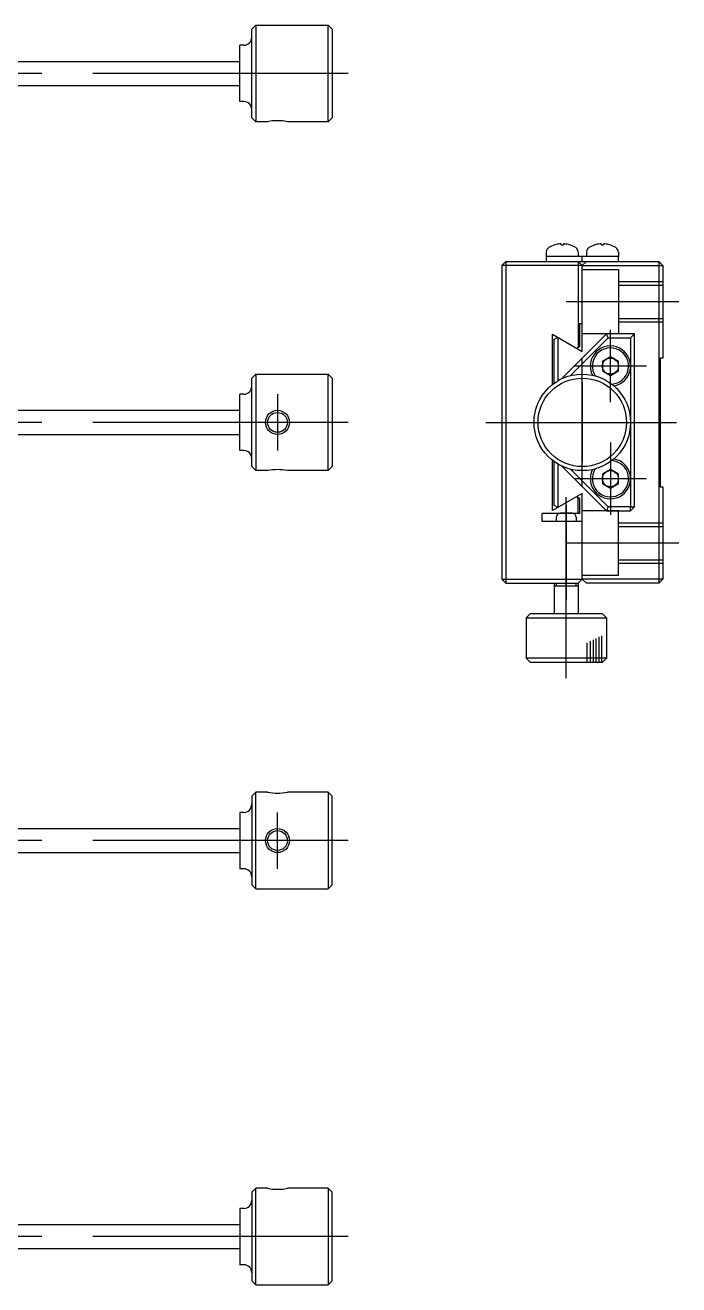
# Model space of a CAD drawing. Extents: x 1 to 272, y 0 to 189.
# Drawn here: x 191.1 to 272.4, y 26.8 to 183.3 of the extents above; entities that cross this region are included whole.
import ezdxf

# ---------------------------------------------------------------- set-up
doc = ezdxf.new("R2010")
doc.units = 0
doc.linetypes.add('CENTER', pattern=[50.8, 31.75, -6.35, 6.35, -6.35])
doc.linetypes.add('DASHED', pattern=[19.05, 12.7, -6.35])
doc.layers.get('0').update_dxf_attribs({"linetype": 'CONTINUOUS'})
doc.layers.add('CENTER', color=1, linetype='CENTER')

msp = doc.modelspace()

# ---------------------------------------------------------------- linework, layer by layer
at = {"color": 7, "linetype": 'CONTINUOUS'}
for p, q in [((219.26, 182.85), (219.76, 183.35)), ((219.76, 183.35), (219.76, 171.35)), ((219.76, 183.35), (228.76, 183.35)), ((228.76, 183.35), (229.26, 182.85)), ((228.76, 171.35), (228.76, 183.35)), ((219.26, 171.85), (219.26, 182.85)), ((229.26, 182.85), (229.26, 171.85)), ((217.76, 173.85), (217.76, 180.85)), ((218.26, 180.85), (217.76, 180.85)), ((189.26, 178.85), (217.76, 178.85)), ((189.26, 175.85), (217.76, 175.85)), ((218.26, 173.85), (217.76, 173.85)), ((219.76, 171.35), (219.26, 171.85)), ((221.24, 171.35), (219.76, 171.35)), ((228.76, 171.35), (223.69, 171.35)), ((229.26, 171.85), (228.76, 171.35)), ((255.89, 155.18), (255.87, 154.58)), ((256.95, 156.04), (256.96, 156.04)), ((257.61, 156.16), (257.58, 156.16)), ((257.63, 156.16), (257.61, 156.16)), ((257.64, 156.17), (257.63, 156.16)), ((257.65, 156.17), (257.64, 156.17)), ((257.66, 156.17), (257.65, 156.17)), ((257.67, 156.17), (257.66, 156.17)), ((257.68, 156.17), (257.67, 156.17)), ((257.69, 156.17), (257.68, 156.17)), ((257.7, 156.16), (257.69, 156.17)), ((257.69, 156.17), (257.69, 156.17)), ((257.71, 156.16), (257.7, 156.16)), ((257.7, 156.16), (257.7, 156.16)), ((257.71, 156.16), (257.71, 156.16)), ((257.71, 156.16), (257.71, 156.16)), ((257.74, 156.04), (258.01, 156.04)), ((258.05, 156.16), (258.04, 156.16)), ((258.04, 156.16), (258.04, 156.16)), ((258.04, 156.16), (258.04, 156.16)), ((258.04, 156.16), (258.04, 156.16)), ((258.06, 156.17), (258.05, 156.17)), ((258.05, 156.17), (258.05, 156.16)), ((258.07, 156.17), (258.06, 156.17)), ((258.08, 156.17), (258.07, 156.17)), ((258.07, 156.17), (258.07, 156.17)), ((258.09, 156.17), (258.08, 156.17)), ((258.1, 156.17), (258.09, 156.17)), ((258.11, 156.16), (258.1, 156.17)), ((258.16, 156.16), (258.11, 156.16)), ((258.79, 156.04), (258.79, 156.04)), ((259.85, 155.18), (259.87, 154.58)), ((260.89, 155.18), (260.87, 154.58)), ((261.95, 156.04), (261.96, 156.04)), ((262.61, 156.16), (262.58, 156.16)), ((262.63, 156.16), (262.61, 156.16)), ((262.64, 156.17), (262.63, 156.16)), ((262.65, 156.17), (262.64, 156.17)), ((262.66, 156.17), (262.65, 156.17)), ((262.67, 156.17), (262.66, 156.17)), ((262.68, 156.17), (262.67, 156.17)), ((262.69, 156.17), (262.68, 156.17)), ((262.7, 156.16), (262.69, 156.17)), ((262.69, 156.17), (262.69, 156.17)), ((262.71, 156.16), (262.7, 156.16)), ((262.7, 156.16), (262.7, 156.16)), ((262.71, 156.16), (262.71, 156.16)), ((262.71, 156.16), (262.71, 156.16)), ((262.74, 156.04), (263.01, 156.04)), ((263.05, 156.16), (263.04, 156.16)), ((263.04, 156.16), (263.04, 156.16)), ((263.04, 156.16), (263.04, 156.16)), ((263.04, 156.16), (263.04, 156.16)), ((263.06, 156.17), (263.05, 156.17)), ((263.05, 156.17), (263.05, 156.16)), ((263.07, 156.17), (263.06, 156.17)), ((263.08, 156.17), (263.07, 156.17)), ((263.07, 156.17), (263.07, 156.17)), ((263.09, 156.17), (263.08, 156.17)), ((263.1, 156.17), (263.09, 156.17)), ((263.11, 156.16), (263.1, 156.17)), ((263.16, 156.16), (263.11, 156.16)), ((263.79, 156.04), (263.79, 156.04)), ((264.85, 155.18), (264.87, 154.58)), ((250.87, 153.98), (250.37, 153.48)), ((250.37, 153.48), (250.37, 114.48)), ((260.37, 153.48), (250.37, 153.48)), ((250.87, 153.98), (269.87, 153.98)), ((250.87, 153.98), (250.87, 113.98)), ((264.87, 154.58), (255.87, 154.58)), ((255.87, 154.58), (255.87, 153.98)), ((260.37, 153.48), (259.87, 153.98)), ((259.87, 153.98), (259.87, 143.35)), ((260.37, 153.98), (260.37, 154.58)), ((260.37, 153.48), (260.87, 153.98)), ((260.37, 142.79), (260.37, 153.48)), ((260.37, 153.48), (270.37, 153.48)), ((260.37, 146.28), (260.37, 153.48)), ((264.87, 153.98), (264.87, 154.58)), ((269.87, 153.98), (270.37, 153.48)), ((269.87, 153.98), (269.87, 113.98)), ((270.37, 153.48), (270.37, 141.98)), ((260.07, 143.47), (260.07, 146.28)), ((260.07, 146.28), (260.37, 146.28)), ((256.67, 138.7), (256.67, 144.93)), ((256.67, 144.93), (260.37, 142.79)), ((256.87, 144.31), (257.31, 144.56)), ((256.87, 138.85), (256.87, 144.31)), ((257.37, 139.17), (257.37, 144.52)), ((257.79, 139.39), (263.37, 144.98)), ((258.9, 139.79), (263.58, 144.48)), ((266.87, 144.98), (263.37, 144.98)), ((263.58, 144.48), (263.37, 144.98)), ((263.58, 144.48), (266.37, 144.48)), ((266.37, 144.48), (266.87, 144.98)), ((266.37, 144.48), (266.37, 123.48)), ((266.87, 123.48), (266.87, 144.98)), ((259.64, 143.22), (260.07, 143.47)), ((263.87, 142.13), (262.87, 141.56)), ((262.87, 141.56), (262.87, 140.4)), ((264.87, 141.56), (263.87, 142.13)), ((264.87, 140.4), (264.87, 141.56)), ((270.37, 141.98), (270.07, 141.98)), ((270.07, 141.98), (270.07, 125.98)), ((219.26, 139.48), (219.76, 139.98)), ((219.26, 128.48), (219.26, 139.48)), ((219.76, 139.98), (228.76, 139.98)), ((219.76, 139.98), (219.76, 127.98)), ((228.76, 139.98), (229.26, 139.48)), ((228.76, 127.98), (228.76, 139.98)), ((229.26, 139.48), (229.26, 128.48)), ((262.87, 140.4), (263.87, 139.82)), ((263.87, 139.82), (264.87, 140.4)), ((217.76, 130.48), (217.76, 137.48)), ((218.26, 137.48), (217.76, 137.48)), ((189.26, 135.48), (217.76, 135.48)), ((189.26, 132.48), (217.76, 132.48)), ((218.26, 130.48), (217.76, 130.48)), ((219.76, 127.98), (219.26, 128.48)), ((229.26, 128.48), (228.76, 127.98)), ((256.67, 123.03), (256.67, 129.26)), ((256.87, 123.64), (256.87, 129.1)), ((257.37, 123.43), (257.37, 128.78)), ((257.79, 128.56), (263.37, 122.98)), ((221.24, 127.98), (219.76, 127.98)), ((228.76, 127.98), (223.69, 127.98)), ((263.58, 123.48), (258.9, 128.16)), ((263.87, 128.13), (262.87, 127.56)), ((262.87, 127.56), (262.87, 126.4)), ((264.87, 127.56), (263.87, 128.13)), ((264.87, 126.4), (264.87, 127.56)), ((262.87, 126.4), (263.87, 125.82)), ((263.87, 125.82), (264.87, 126.4)), ((270.07, 125.98), (270.37, 125.98)), ((270.37, 125.98), (270.37, 114.48)), ((260.37, 125.16), (256.67, 123.03)), ((260.07, 124.49), (259.64, 124.74)), ((259.87, 122.68), (259.87, 124.61)), ((260.07, 122.68), (260.07, 124.49)), ((260.37, 114.48), (260.37, 125.16)), ((255.37, 121.68), (255.37, 122.68)), ((255.37, 122.68), (260.07, 122.68)), ((257.31, 123.39), (256.87, 123.64)), ((257.12, 122.18), (257.12, 121.68)), ((259.12, 122.68), (257.62, 122.68)), ((259.62, 122.18), (259.62, 121.68)), ((263.58, 123.48), (263.37, 122.98)), ((263.37, 122.98), (266.37, 122.98)), ((266.37, 123.48), (263.58, 123.48)), ((266.37, 122.98), (266.87, 123.48)), ((266.37, 123.48), (266.87, 123.48)), ((266.37, 122.98), (266.37, 123.48)), ((260.37, 121.68), (255.37, 121.68)), ((260.37, 114.48), (260.37, 121.68)), ((250.37, 114.48), (250.87, 113.98)), ((250.37, 114.48), (260.37, 114.48)), ((259.87, 113.98), (260.37, 114.48)), ((260.87, 113.98), (260.37, 114.48)), ((270.37, 114.48), (260.37, 114.48)), ((270.37, 114.48), (269.87, 113.98)), ((250.87, 113.98), (259.87, 113.98)), ((256.87, 113.98), (256.87, 110.18)), ((256.87, 113.68), (259.87, 113.68)), ((259.87, 113.98), (259.87, 110.18)), ((269.87, 113.98), (260.87, 113.98)), ((253.87, 110.18), (253.37, 109.68)), ((253.37, 109.68), (263.37, 109.68)), ((253.37, 109.68), (253.37, 104.68)), ((262.87, 110.18), (253.87, 110.18)), ((262.87, 110.18), (263.37, 109.68)), ((263.37, 109.68), (263.37, 104.68)), ((263.37, 104.68), (253.37, 104.68)), ((253.87, 104.18), (253.37, 104.68)), ((253.87, 104.18), (262.87, 104.18)), ((262.87, 104.18), (263.37, 104.68)), ((219.76, 88.01), (219.26, 87.51)), ((221.24, 88.01), (219.76, 88.01)), ((219.76, 76.01), (219.76, 88.01)), ((228.76, 88.01), (223.69, 88.01)), ((229.26, 87.51), (228.76, 88.01)), ((228.76, 88.01), (228.76, 76.01)), ((219.26, 87.51), (219.26, 76.51)), ((229.26, 76.51), (229.26, 87.51)), ((218.26, 85.51), (217.76, 85.51)), ((217.76, 85.51), (217.76, 78.51)), ((189.26, 83.51), (217.76, 83.51)), ((189.26, 80.51), (217.76, 80.51)), ((218.26, 78.51), (217.76, 78.51)), ((219.26, 76.51), (219.76, 76.01)), ((219.76, 76.01), (228.76, 76.01)), ((228.76, 76.01), (229.26, 76.51)), ((219.76, 38.79), (219.26, 38.29)), ((219.26, 38.29), (219.26, 27.29)), ((221.24, 38.79), (219.76, 38.79)), ((219.76, 26.79), (219.76, 38.79)), ((228.76, 38.79), (223.69, 38.79)), ((229.26, 38.29), (228.76, 38.79)), ((228.76, 38.79), (228.76, 26.79)), ((229.26, 27.29), (229.26, 38.29)), ((218.26, 36.29), (217.76, 36.29)), ((217.76, 36.29), (217.76, 29.29)), ((189.26, 34.29), (217.76, 34.29)), ((189.26, 31.29), (217.76, 31.29)), ((218.26, 29.29), (217.76, 29.29)), ((219.26, 27.29), (219.76, 26.79)), ((219.76, 26.79), (228.76, 26.79)), ((228.76, 26.79), (229.26, 27.29))]:
    msp.add_line(p, q, dxfattribs=at)
at = {"color": 3, "linetype": 'DASHED'}
for p, q in [((260.37, 152.98), (264.87, 152.98)), ((264.87, 152.98), (264.87, 144.98)), ((264.87, 151.48), (270.37, 151.48)), ((264.87, 151.05), (270.37, 151.05)), ((264.87, 146.91), (270.37, 146.91)), ((264.87, 146.48), (270.37, 146.48)), ((264.87, 144.98), (260.37, 144.98)), ((264.87, 122.98), (260.37, 122.98)), ((264.87, 114.98), (264.87, 122.98)), ((264.87, 121.48), (270.37, 121.48)), ((264.87, 121.05), (270.37, 121.05)), ((264.87, 116.91), (270.37, 116.91)), ((264.87, 116.48), (270.37, 116.48)), ((260.37, 114.98), (264.87, 114.98))]:
    msp.add_line(p, q, dxfattribs=at)
at = {"color": 3, "linetype": 'CONTINUOUS'}
for p, q in [((257.17, 113.68), (257.17, 113.98)), ((259.57, 113.98), (259.57, 113.68)), ((260.99, 104.18), (260.99, 106.59)), ((261.39, 104.18), (261.39, 106.78)), ((261.75, 104.18), (261.75, 106.96)), ((262.11, 104.18), (262.11, 107.13)), ((262.46, 104.18), (262.46, 107.31)), ((262.8, 104.18), (262.8, 107.47))]:
    msp.add_line(p, q, dxfattribs=at)
at = {"color": 7, "linetype": 'CONTINUOUS'}
for centre, radius in [((263.87, 140.98), 1), ((260.37, 133.98), 6), ((260.37, 133.98), 5.5), ((222.46, 133.98), 1.23), ((263.87, 126.98), 1), ((222.46, 82.01), 1.23)]:
    msp.add_circle(centre, radius, dxfattribs=at)
at = {"color": 3, "linetype": 'CONTINUOUS'}
for centre in [(222.46, 133.98), (222.46, 82.01)]:
    msp.add_circle(centre, 1.5, dxfattribs=at)
at = {"color": 7, "linetype": 'CONTINUOUS'}
for centre, radius, start, end in [((218.26, 181.85), 1, 270, 0), ((218.26, 172.85), 1, 0, 90), ((222.46, 165.47), 6, 78.1754, 101.8246), ((256.53, 155.16), 0.64, 121.5446, 178), ((257.87, 152.98), 3.2, 107.0112, 121.5446), ((256.95, 155.98), 0.06, 90, 107.0112), ((257.87, 152.97), 3.2, 95.1036, 106.7203), ((256.62, 155.88), 1.13, 8.1306, 14.5096), ((259.12, 155.88), 1.12, 165.4904, 171.8694), ((257.88, 152.97), 3.2, 73.2797, 84.8964), ((258.79, 155.98), 0.06, 72.9888, 90), ((257.87, 152.98), 3.2, 58.4554, 72.9888), ((259.21, 155.16), 0.64, 2, 58.4554), ((261.53, 155.16), 0.64, 121.5446, 178), ((262.87, 152.98), 3.2, 107.0112, 121.5446), ((261.95, 155.98), 0.06, 90, 107.0112), ((262.87, 152.97), 3.2, 95.1036, 106.7203), ((261.62, 155.88), 1.13, 8.1306, 14.5096), ((264.12, 155.88), 1.12, 165.4904, 171.8694), ((262.88, 152.97), 3.2, 73.2797, 84.8964), ((263.79, 155.98), 0.06, 72.9888, 90), ((262.87, 152.98), 3.2, 58.4554, 72.9888), ((264.21, 155.16), 0.64, 2, 58.4554), ((263.87, 140.98), 2.5, 279.8262, 207.0437), ((263.87, 140.98), 2.25, 274.0387, 212.8312), ((218.26, 138.48), 1, 270, 0), ((218.26, 129.48), 1, 0, 90), ((263.87, 126.98), 2.5, 152.9563, 80.1738), ((263.87, 126.98), 2.25, 147.1688, 85.9613), ((222.46, 122.11), 6, 78.1754, 101.8246), ((257.62, 122.18), 0.5, 90, 180), ((259.12, 122.18), 0.5, 0, 90), ((222.46, 93.89), 6, 258.1754, 281.8246), ((218.26, 86.51), 1, 270, 0), ((218.26, 77.51), 1, 0, 90), ((222.46, 44.67), 6, 258.1754, 281.8246), ((218.26, 37.29), 1, 270, 0), ((218.26, 28.29), 1, 0, 90)]:
    msp.add_arc(centre, radius, start, end, dxfattribs=at)
at = {"layer": 'CENTER', "color": 1, "linetype": 'CENTER'}
for p, q in [((231.26, 177.35), (179.26, 177.35)), ((272.37, 148.98), (258.37, 148.98)), ((263.87, 136.48), (263.87, 145.48)), ((268.37, 140.98), (259.37, 140.98)), ((260.37, 125.98), (260.37, 141.98)), ((260.37, 138.98), (260.37, 128.98)), ((260.37, 138.98), (260.37, 128.98)), ((260.37, 138.36), (260.37, 129.6)), ((222.46, 137.48), (222.46, 130.48)), ((260.37, 137.48), (260.37, 130.48)), ((231.26, 133.98), (89.76, 133.98)), ((248.37, 133.98), (272.07, 133.98)), ((263.87, 131.48), (263.87, 122.48)), ((268.37, 126.98), (259.37, 126.98)), ((258.37, 102.18), (258.37, 124.68)), ((258.37, 123.68), (258.37, 111.98)), ((272.37, 118.98), (258.37, 118.98)), ((222.46, 78.51), (222.46, 85.51)), ((231.26, 82.01), (179.26, 82.01)), ((231.26, 32.79), (89.76, 32.79))]:
    msp.add_line(p, q, dxfattribs=at)

doc.saveas('drawing.dxf')
